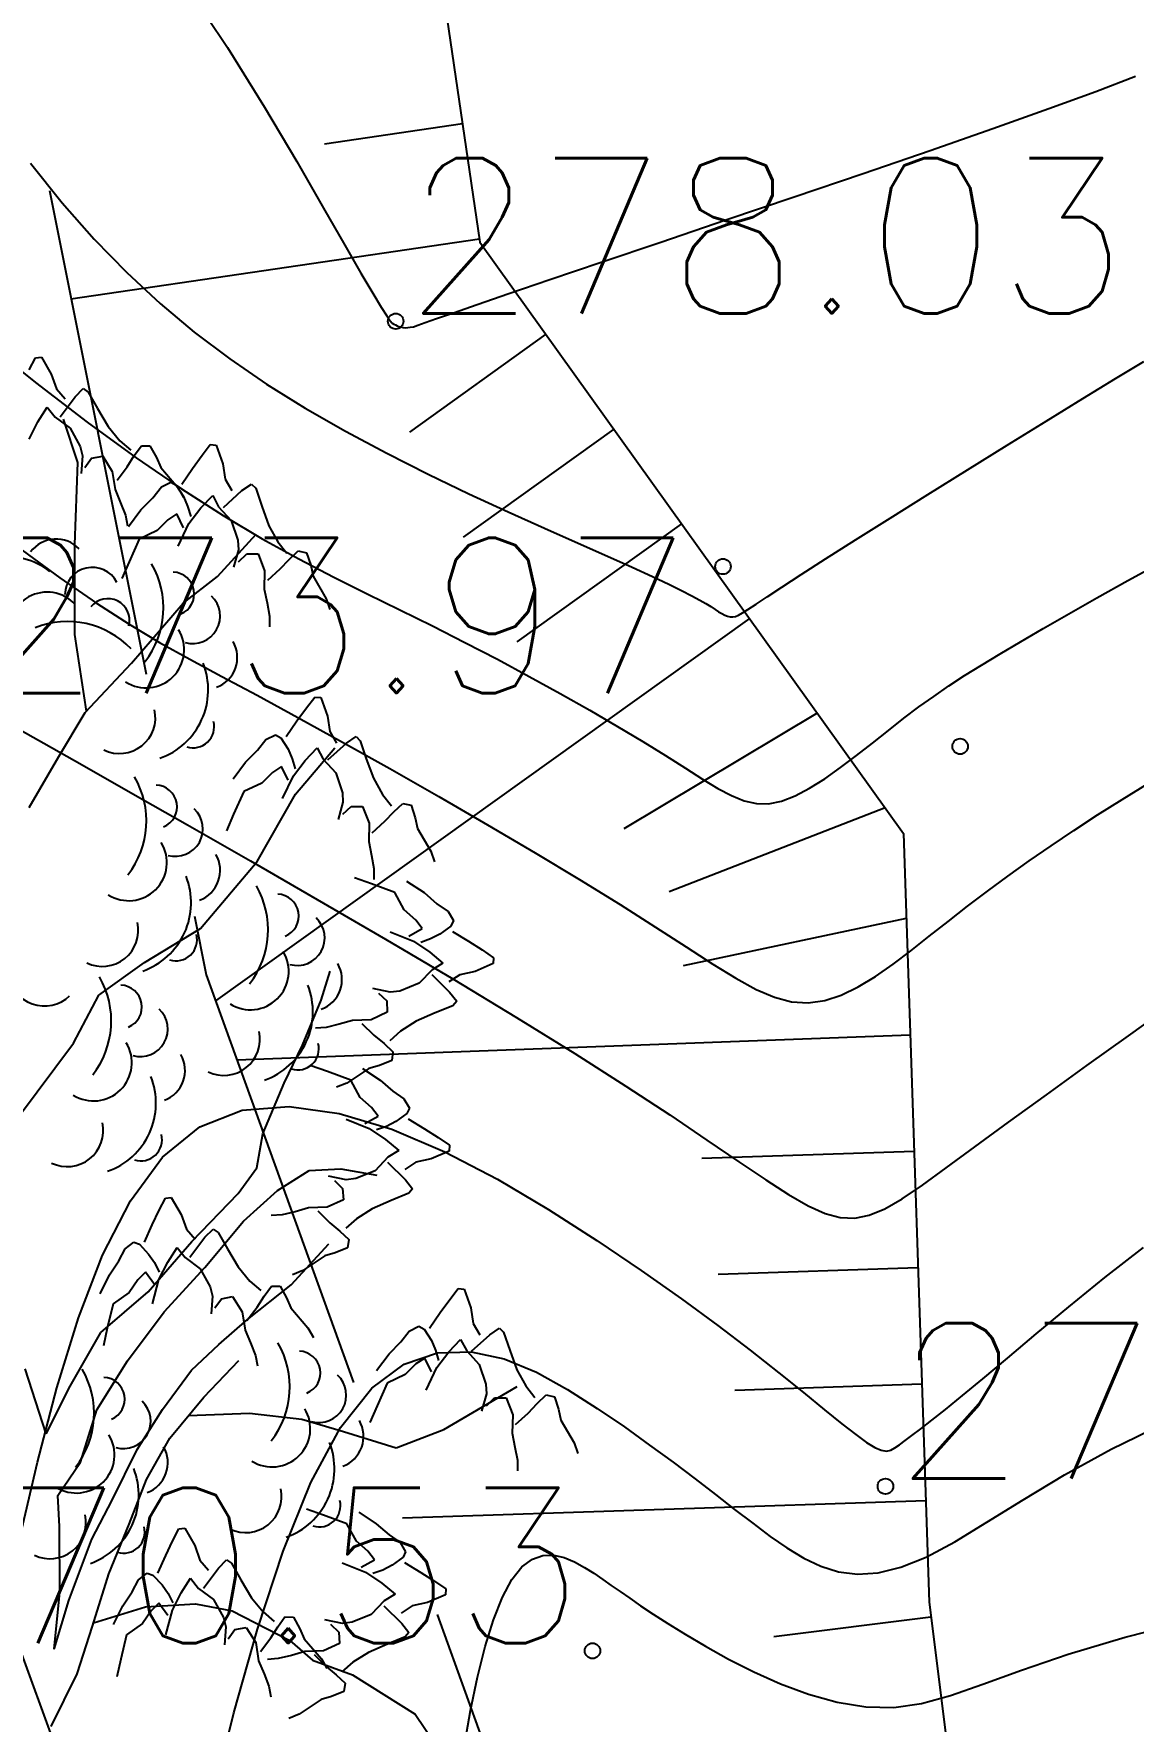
# Model space of a CAD drawing. Extents: x 524954 to 526204, y 9523489 to 9524010.
# Drawn here: x 526055 to 526062.08, y 9523761.1 to 9523771.97 of the extents above; entities that cross this region are included whole.
import ezdxf
from ezdxf.enums import TextEntityAlignment as Align

# ---------------------------------------------------------------- set-up
doc = ezdxf.new("R2010")
doc.units = 0
doc.header["$PDMODE"] = 33
doc.header["$PDSIZE"] = 0.1
doc.linetypes.add('ACAD_ISO12W100', pattern=[21, 12, -3, 0, -3, 0, -3])
doc.linetypes.add('CACHE2', pattern=[4.7625, 3.175, -1.5875])
for name, color, linetype in [('Arbre', 34, 'ACAD_ISO12W100'), ('Bas_Talus', 40, 'CACHE2'), ('CN_01_00', 3, 'Continuous'), ('CN_02_00', 4, 'Continuous'), ('CN_05_00', 6, 'Continuous'), ('Haut_Talus', 30, 'Continuous'), ('Talus', 2, 'Continuous'), ('TopoAlt', 3, 'Continuous'), ('TOPOJIS', 7, 'Continuous')]:
    doc.layers.add(name, color=color, linetype=linetype)
doc.styles.add('Simplex 1.0', font='Simplex.shx', dxfattribs={"width": 0.99, "height": 1})

# ---------------------------------------------------------------- blocks, each defined once
blk = doc.blocks.new('TCPOINT M')
at = {"color": 0}
blk.add_point((0, 0), dxfattribs=at)
at = {"layer": 'TopoAlt', "style": 'Simplex 1.0', "width": 0.99}
blk.add_attdef('ALT', (0.15, 0.15), '', height=1, dxfattribs=at)
blk = doc.blocks.new('v088')
at = {"linetype": 'Continuous'}
for p, q in [((-0.024, 12.318), (0.016, 12.396)), ((0.016, 12.396), (0.055, 12.4)), ((0.055, 12.4), (0.118, 12.291)), ((0.118, 12.291), (0.152, 12.195)), ((0.152, 12.195), (0.207, 12.131)), ((0.272, 12.144), (0.324, 12.197)), ((0.324, 12.197), (0.356, 12.175)), ((0.356, 12.175), (0.415, 12.069)), ((0.032, 11.984), (0.092, 12.078)), ((0.092, 12.078), (0.144, 12.013)), ((0.175, 12.015), (0.272, 12.144)), ((0.415, 12.069), (0.484, 11.953)), ((-0.025, 11.872), (0.032, 11.984)), ((0.144, 12.013), (0.24, 11.942)), ((0.29, 11.722), (0.197, 12)), ((0.484, 11.953), (0.56, 11.862)), ((0.24, 11.942), (0.305, 11.825)), ((0.56, 11.862), (0.63, 11.801)), ((0.305, 11.825), (0.32, 11.765)), ((0.32, 11.765), (0.311, 11.65)), ((0.334, 11.69), (0.378, 11.749)), ((0.378, 11.749), (0.45, 11.762)), ((0.45, 11.762), (0.511, 11.664)), ((0.608, 11.694), (0.653, 11.766)), ((0.653, 11.766), (0.699, 11.829)), ((0.699, 11.829), (0.754, 11.828)), ((0.754, 11.828), (0.796, 11.754)), ((0.796, 11.754), (0.824, 11.689)), ((1.027, 11.683), (1.089, 11.768)), ((1.089, 11.768), (1.142, 11.837)), ((1.142, 11.837), (1.181, 11.833)), ((1.181, 11.833), (1.223, 11.714)), ((0.27, 11.193), (0.29, 11.722)), ((0.511, 11.664), (0.53, 11.547)), ((0.542, 11.608), (0.608, 11.694)), ((0.824, 11.689), (0.934, 11.561)), ((0.958, 11.583), (1.027, 11.683)), ((1.223, 11.714), (1.239, 11.614)), ((0.53, 11.547), (0.565, 11.463)), ((0.773, 11.494), (0.827, 11.564)), ((0.827, 11.564), (0.889, 11.595)), ((0.889, 11.595), (0.923, 11.575)), ((0.923, 11.575), (0.969, 11.502)), ((0.934, 11.561), (0.97, 11.497)), ((1.227, 11.433), (1.346, 11.541)), ((1.239, 11.614), (1.281, 11.541)), ((1.346, 11.541), (1.408, 11.583)), ((1.408, 11.583), (1.435, 11.556)), ((1.435, 11.556), (1.473, 11.441)), ((0.565, 11.463), (0.596, 11.383)), ((0.615, 11.31), (0.696, 11.418)), ((0.696, 11.418), (0.773, 11.494)), ((0.969, 11.502), (0.996, 11.441)), ((0.996, 11.441), (1.016, 11.375)), ((1.004, 11.329), (1.081, 11.429)), ((1.081, 11.429), (1.158, 11.51)), ((1.158, 11.51), (1.196, 11.437)), ((1.196, 11.437), (1.277, 11.348)), ((1.473, 11.441), (1.519, 11.314)), ((0.596, 11.383), (0.609, 11.315)), ((0.869, 11.352), (0.8, 11.283)), ((0.927, 11.391), (0.869, 11.352)), ((0.969, 11.302), (0.927, 11.391)), ((0.935, 11.183), (1.004, 11.329)), ((1.277, 11.348), (1.319, 11.221)), ((1.519, 11.314), (1.577, 11.21)), ((0.269, 10.614), (0.27, 11.193)), ((0.685, 11.229), (0.619, 11.083)), ((0.8, 11.283), (0.685, 11.229)), ((1.188, 10.988), (1.437, 11.261)), ((1.319, 11.221), (1.323, 11.16)), ((1.577, 11.21), (1.635, 11.137)), ((0.619, 11.083), (0.573, 10.975)), ((1.323, 11.16), (1.292, 11.048)), ((1.323, 11.083), (1.377, 11.133)), ((1.377, 11.133), (1.45, 11.133)), ((1.45, 11.133), (1.492, 11.025)), ((1.592, 11.037), (1.65, 11.098)), ((1.65, 11.098), (1.708, 11.152)), ((1.708, 11.152), (1.762, 11.141)), ((1.762, 11.141), (1.789, 11.06)), ((0.968, 10.816), (1.188, 10.988)), ((1.492, 11.025), (1.489, 10.906)), ((1.512, 10.964), (1.592, 11.037)), ((1.789, 11.06), (1.804, 10.991)), ((1.804, 10.991), (1.889, 10.844)), ((1.489, 10.906), (1.508, 10.818)), ((0.634, 10.429), (0.968, 10.816)), ((1.508, 10.818), (1.523, 10.733)), ((1.889, 10.844), (1.912, 10.775)), ((1.523, 10.733), (1.523, 10.664)), ((0.345, 10.122), (0.269, 10.614)), ((0.336, 10.112), (0.634, 10.429)), ((1.762, 10.142), (1.816, 10.212)), ((1.816, 10.212), (1.854, 10.208)), ((0.168, 9.829), (0.336, 10.112)), ((1.7, 10.058), (1.762, 10.142)), ((1.854, 10.208), (1.896, 10.089)), ((1.631, 9.958), (1.7, 10.058)), ((1.896, 10.089), (1.912, 9.989)), ((1.446, 9.869), (1.5, 9.939)), ((1.5, 9.939), (1.562, 9.969)), ((1.562, 9.969), (1.596, 9.95)), ((1.596, 9.95), (1.643, 9.877)), ((1.9, 9.808), (2.019, 9.915)), ((1.912, 9.989), (1.954, 9.915)), ((2.019, 9.915), (2.081, 9.958)), ((2.081, 9.958), (2.108, 9.931)), ((2.108, 9.931), (2.146, 9.815)), ((-0.025, 9.501), (0.168, 9.829)), ((1.289, 9.685), (1.369, 9.792)), ((1.369, 9.792), (1.446, 9.869)), ((1.643, 9.877), (1.669, 9.815)), ((1.669, 9.815), (1.689, 9.75)), ((1.677, 9.704), (1.754, 9.804)), ((1.69, 9.587), (1.945, 9.885)), ((1.754, 9.804), (1.831, 9.885)), ((1.831, 9.885), (1.869, 9.812)), ((1.869, 9.812), (1.95, 9.723)), ((2.146, 9.815), (2.193, 9.689)), ((1.542, 9.727), (1.473, 9.658)), ((1.6, 9.765), (1.542, 9.727)), ((1.643, 9.677), (1.6, 9.765)), ((1.608, 9.558), (1.677, 9.704)), ((1.95, 9.723), (1.993, 9.596)), ((2.193, 9.689), (2.25, 9.585)), ((1.358, 9.604), (1.292, 9.458)), ((1.473, 9.658), (1.358, 9.604)), ((1.444, 9.153), (1.69, 9.587)), ((1.993, 9.596), (1.996, 9.535)), ((2.25, 9.585), (2.308, 9.512)), ((1.292, 9.458), (1.246, 9.35)), ((1.996, 9.535), (1.966, 9.423)), ((1.996, 9.458), (2.05, 9.508)), ((2.05, 9.508), (2.123, 9.508)), ((2.123, 9.508), (2.166, 9.4)), ((2.266, 9.412), (2.323, 9.473)), ((2.323, 9.473), (2.381, 9.527)), ((2.381, 9.527), (2.435, 9.515)), ((2.435, 9.515), (2.462, 9.435)), ((2.166, 9.4), (2.162, 9.281)), ((2.185, 9.338), (2.266, 9.412)), ((2.462, 9.435), (2.477, 9.365)), ((2.477, 9.365), (2.562, 9.219)), ((2.162, 9.281), (2.181, 9.192)), ((1.08, 8.722), (1.444, 9.153)), ((2.181, 9.192), (2.196, 9.108)), ((2.562, 9.219), (2.585, 9.15)), ((2.18, 9.009), (2.07, 9.048)), ((2.196, 9.108), (2.196, 9.038)), ((2.406, 9.027), (2.519, 8.953)), ((2.33, 8.953), (2.18, 9.009)), ((2.391, 8.841), (2.33, 8.953)), ((2.519, 8.953), (2.601, 8.881)), ((2.465, 8.776), (2.391, 8.841)), ((2.601, 8.881), (2.673, 8.832)), ((2.673, 8.832), (2.708, 8.773)), ((0.718, 8.503), (1.08, 8.722)), ((2.3, 8.701), (2.45, 8.641)), ((2.421, 8.673), (2.507, 8.721)), ((2.507, 8.721), (2.465, 8.776)), ((2.691, 8.737), (2.621, 8.686)), ((2.708, 8.773), (2.691, 8.737)), ((2.701, 8.703), (2.805, 8.64)), ((2.45, 8.641), (2.555, 8.57)), ((2.561, 8.655), (2.497, 8.632)), ((2.621, 8.686), (2.561, 8.655)), ((2.805, 8.64), (2.893, 8.584)), ((2.893, 8.584), (2.966, 8.534)), ((0.424, 8.292), (0.718, 8.503)), ((2.555, 8.57), (2.64, 8.498)), ((2.64, 8.498), (2.57, 8.455)), ((2.964, 8.496), (2.848, 8.446)), ((2.966, 8.534), (2.964, 8.496)), ((1.855, 8.26), (1.913, 8.447)), ((2.487, 8.369), (2.362, 8.319)), ((2.57, 8.455), (2.487, 8.369)), ((2.568, 8.425), (2.683, 8.312)), ((2.749, 8.424), (2.679, 8.378)), ((2.848, 8.446), (2.749, 8.424)), ((0.262, 7.984), (0.424, 8.292)), ((1.736, 7.971), (1.855, 8.26)), ((2.301, 8.311), (2.188, 8.335)), ((2.225, 8.306), (2.278, 8.256)), ((2.278, 8.256), (2.282, 8.183)), ((2.362, 8.319), (2.301, 8.311)), ((2.683, 8.312), (2.729, 8.254)), ((2.282, 8.183), (2.178, 8.134)), ((2.591, 8.179), (2.467, 8.125)), ((2.704, 8.225), (2.591, 8.179)), ((2.729, 8.254), (2.704, 8.225)), ((1.888, 8.085), (1.819, 8.08)), ((1.971, 8.105), (1.888, 8.085)), ((2.058, 8.13), (1.971, 8.105)), ((2.178, 8.134), (2.058, 8.13)), ((2.117, 8.111), (2.195, 8.035)), ((2.367, 8.061), (2.298, 7.999)), ((2.467, 8.125), (2.367, 8.061)), ((-0.093, 7.509), (0.262, 7.984)), ((1.617, 7.726), (1.736, 7.971)), ((2.195, 8.035), (2.261, 7.981)), ((2.261, 7.981), (2.318, 7.927)), ((1.896, 7.802), (1.786, 7.841)), ((2.231, 7.841), (2.163, 7.821)), ((2.31, 7.872), (2.231, 7.841)), ((2.318, 7.927), (2.31, 7.872)), ((1.481, 7.4), (1.617, 7.726)), ((2.046, 7.746), (1.896, 7.802)), ((2.022, 7.727), (1.955, 7.7)), ((2.163, 7.821), (2.022, 7.727)), ((2.107, 7.634), (2.046, 7.746)), ((2.123, 7.82), (2.235, 7.746)), ((2.235, 7.746), (2.317, 7.675)), ((2.181, 7.57), (2.107, 7.634)), ((2.317, 7.675), (2.389, 7.625)), ((2.389, 7.625), (2.424, 7.566)), ((2.137, 7.467), (2.223, 7.514)), ((2.223, 7.514), (2.181, 7.57)), ((2.407, 7.53), (2.337, 7.479)), ((2.424, 7.566), (2.407, 7.53)), ((2.417, 7.496), (2.521, 7.433)), ((1.442, 7.181), (1.481, 7.4)), ((2.016, 7.494), (2.166, 7.434)), ((2.166, 7.434), (2.271, 7.363)), ((2.277, 7.448), (2.213, 7.425)), ((2.337, 7.479), (2.277, 7.448)), ((2.521, 7.433), (2.609, 7.377)), ((2.271, 7.363), (2.357, 7.292)), ((2.357, 7.292), (2.286, 7.249)), ((2.68, 7.289), (2.564, 7.239)), ((2.609, 7.377), (2.682, 7.328)), ((2.682, 7.328), (2.68, 7.289)), ((1.321, 7.017), (1.442, 7.181)), ((1.778, 7.163), (1.983, 7.174)), ((1.983, 7.174), (2.214, 7.135)), ((2.286, 7.249), (2.203, 7.162)), ((2.284, 7.218), (2.399, 7.105)), ((2.465, 7.218), (2.395, 7.171)), ((2.564, 7.239), (2.465, 7.218)), ((1.575, 7.035), (1.778, 7.163)), ((2.018, 7.104), (1.904, 7.128)), ((1.941, 7.1), (1.994, 7.049)), ((2.079, 7.112), (2.018, 7.104)), ((2.203, 7.162), (2.079, 7.112)), ((2.399, 7.105), (2.445, 7.047)), ((0.813, 6.909), (0.853, 6.987)), ((0.853, 6.987), (0.891, 6.991)), ((0.891, 6.991), (0.955, 6.881)), ((1.023, 6.706), (1.321, 7.017)), ((1.356, 6.837), (1.575, 7.035)), ((1.999, 6.976), (1.894, 6.927)), ((1.994, 7.049), (1.999, 6.976)), ((2.307, 6.972), (2.184, 6.918)), ((2.42, 7.018), (2.307, 6.972)), ((2.445, 7.047), (2.42, 7.018)), ((0.768, 6.815), (0.813, 6.909)), ((0.955, 6.881), (0.989, 6.786)), ((1.604, 6.878), (1.535, 6.874)), ((1.688, 6.899), (1.604, 6.878)), ((1.775, 6.923), (1.688, 6.899)), ((1.894, 6.927), (1.775, 6.923)), ((1.834, 6.904), (1.912, 6.828)), ((2.084, 6.854), (2.014, 6.792)), ((2.184, 6.918), (2.084, 6.854)), ((0.719, 6.703), (0.768, 6.815)), ((0.989, 6.786), (1.044, 6.722)), ((1.107, 6.54), (1.356, 6.837)), ((1.108, 6.734), (1.161, 6.787)), ((1.161, 6.787), (1.192, 6.766)), ((1.192, 6.766), (1.252, 6.66)), ((1.912, 6.828), (1.977, 6.774)), ((1.977, 6.774), (2.034, 6.72)), ((0.554, 6.582), (0.594, 6.66)), ((0.594, 6.66), (0.649, 6.702)), ((0.649, 6.702), (0.686, 6.689)), ((0.686, 6.689), (0.745, 6.626)), ((0.743, 6.383), (1.023, 6.706)), ((0.868, 6.575), (0.929, 6.669)), ((0.929, 6.669), (0.98, 6.604)), ((1.011, 6.606), (1.108, 6.734)), ((1.252, 6.66), (1.321, 6.544)), ((1.663, 6.427), (1.906, 6.693)), ((1.947, 6.634), (1.879, 6.614)), ((2.026, 6.666), (1.947, 6.634)), ((2.034, 6.72), (2.026, 6.666)), ((0.493, 6.492), (0.554, 6.582)), ((0.745, 6.626), (0.783, 6.571)), ((0.783, 6.571), (0.814, 6.51)), ((0.811, 6.463), (0.868, 6.575)), ((0.846, 6.255), (1.107, 6.54)), ((0.98, 6.604), (1.076, 6.532)), ((1.076, 6.532), (1.141, 6.416)), ((1.321, 6.544), (1.397, 6.452)), ((1.738, 6.52), (1.671, 6.493)), ((1.879, 6.614), (1.738, 6.52)), ((0.433, 6.371), (0.493, 6.492)), ((0.675, 6.46), (0.62, 6.379)), ((0.724, 6.509), (0.675, 6.46)), ((0.782, 6.43), (0.724, 6.509)), ((0.771, 6.306), (0.811, 6.463)), ((1.141, 6.416), (1.157, 6.356)), ((1.381, 6.204), (1.663, 6.427)), ((1.397, 6.452), (1.467, 6.391)), ((1.489, 6.356), (1.536, 6.42)), ((1.536, 6.42), (1.591, 6.419)), ((1.591, 6.419), (1.633, 6.344)), ((0.438, 6.122), (0.743, 6.383)), ((0.516, 6.305), (0.479, 6.149)), ((0.62, 6.379), (0.516, 6.305)), ((1.157, 6.356), (1.147, 6.241)), ((1.171, 6.28), (1.215, 6.339)), ((1.215, 6.339), (1.286, 6.353)), ((1.286, 6.353), (1.348, 6.255)), ((1.444, 6.285), (1.489, 6.356)), ((1.633, 6.344), (1.661, 6.279)), ((2.623, 6.25), (2.685, 6.334)), ((2.685, 6.334), (2.739, 6.404)), ((2.739, 6.404), (2.777, 6.4)), ((2.777, 6.4), (2.82, 6.28)), ((0.61, 5.939), (0.846, 6.255)), ((1.198, 6.044), (1.381, 6.204)), ((1.348, 6.255), (1.367, 6.137)), ((1.378, 6.198), (1.444, 6.285)), ((1.661, 6.279), (1.771, 6.151)), ((2.554, 6.15), (2.623, 6.25)), ((2.82, 6.28), (2.835, 6.18)), ((0.24, 5.776), (0.438, 6.122)), ((0.479, 6.149), (0.454, 6.035)), ((1.367, 6.137), (1.402, 6.054)), ((1.771, 6.151), (1.807, 6.088)), ((2.37, 6.061), (2.423, 6.13)), ((2.423, 6.13), (2.485, 6.161)), ((2.485, 6.161), (2.52, 6.142)), ((2.52, 6.142), (2.566, 6.069)), ((2.823, 6), (2.943, 6.107)), ((2.835, 6.18), (2.877, 6.107)), ((2.943, 6.107), (3.004, 6.15)), ((3.004, 6.15), (3.031, 6.123)), ((3.031, 6.123), (3.07, 6.007)), ((1.021, 5.879), (1.198, 6.044)), ((1.402, 6.054), (1.433, 5.974)), ((2.212, 5.877), (2.293, 5.984)), ((2.293, 5.984), (2.37, 6.061)), ((2.566, 6.069), (2.593, 6.007)), ((2.593, 6.007), (2.612, 5.942)), ((2.6, 5.896), (2.677, 5.996)), ((2.677, 5.996), (2.754, 6.077)), ((2.754, 6.077), (2.793, 6.004)), ((2.793, 6.004), (2.873, 5.915)), ((3.07, 6.007), (3.116, 5.88)), ((0.085, 5.468), (-0.049, 5.888)), ((0.411, 5.624), (0.61, 5.939)), ((0.834, 5.626), (1.021, 5.879)), ((1.1, 5.706), (1.325, 5.941)), ((1.433, 5.974), (1.446, 5.906)), ((2.466, 5.919), (2.396, 5.85)), ((2.523, 5.957), (2.466, 5.919)), ((2.566, 5.869), (2.523, 5.957)), ((2.531, 5.75), (2.6, 5.896)), ((2.873, 5.915), (2.916, 5.788)), ((3.116, 5.88), (3.173, 5.777)), ((0.085, 5.468), (0.24, 5.776)), ((2.281, 5.796), (2.216, 5.65)), ((2.396, 5.85), (2.281, 5.796)), ((2.646, 5.496), (3.119, 5.774)), ((2.916, 5.788), (2.92, 5.727)), ((3.173, 5.777), (3.231, 5.703)), ((0.881, 5.441), (1.1, 5.706)), ((2.216, 5.65), (2.169, 5.542)), ((2.92, 5.727), (2.889, 5.615)), ((2.92, 5.65), (2.973, 5.7)), ((2.973, 5.7), (3.047, 5.7)), ((3.047, 5.7), (3.089, 5.592)), ((3.189, 5.603), (3.247, 5.665)), ((3.247, 5.665), (3.304, 5.719)), ((3.304, 5.719), (3.358, 5.707)), ((3.358, 5.707), (3.385, 5.627)), ((0.306, 5.286), (0.411, 5.624)), ((0.671, 5.368), (0.834, 5.626)), ((1.001, 5.586), (1.394, 5.601)), ((1.394, 5.601), (1.731, 5.564)), ((1.731, 5.564), (2, 5.483)), ((3.089, 5.592), (3.085, 5.473)), ((3.108, 5.53), (3.189, 5.603)), ((3.385, 5.627), (3.4, 5.557)), ((3.4, 5.557), (3.485, 5.411)), ((0.731, 5.176), (0.881, 5.441)), ((2, 5.483), (2.338, 5.378)), ((2.338, 5.378), (2.646, 5.496)), ((3.085, 5.473), (3.104, 5.384)), ((0.51, 5.041), (0.671, 5.368)), ((3.104, 5.384), (3.12, 5.3)), ((3.485, 5.411), (3.508, 5.342)), ((0.161, 5.071), (0.306, 5.286)), ((3.12, 5.3), (3.12, 5.23)), ((0.619, 4.888), (0.731, 5.176)), ((0.172, 4.872), (0.161, 5.071)), ((0.379, 4.79), (0.51, 5.041)), ((1.872, 4.946), (1.762, 4.985)), ((2.022, 4.89), (1.872, 4.946)), ((2.083, 4.778), (2.022, 4.89)), ((2.099, 4.964), (2.211, 4.89)), ((2.211, 4.89), (2.293, 4.818)), ((0.174, 4.45), (0.172, 4.872)), ((0.231, 4.395), (0.379, 4.79)), ((0.489, 4.568), (0.619, 4.888)), ((0.899, 4.779), (0.939, 4.857)), ((0.939, 4.857), (0.978, 4.861)), ((0.978, 4.861), (1.042, 4.751)), ((2.293, 4.818), (2.365, 4.769)), ((0.805, 4.573), (0.855, 4.685)), ((0.855, 4.685), (0.899, 4.779)), ((1.042, 4.751), (1.075, 4.656)), ((2.157, 4.714), (2.083, 4.778)), ((2.199, 4.658), (2.157, 4.714)), ((2.383, 4.674), (2.313, 4.623)), ((2.365, 4.769), (2.4, 4.71)), ((2.4, 4.71), (2.383, 4.674)), ((0.384, 4.23), (0.489, 4.568)), ((0.68, 4.53), (0.735, 4.572)), ((0.735, 4.572), (0.773, 4.559)), ((1.075, 4.656), (1.131, 4.592)), ((1.098, 4.476), (1.195, 4.604)), ((1.195, 4.604), (1.247, 4.657)), ((1.247, 4.657), (1.279, 4.636)), ((1.279, 4.636), (1.338, 4.53)), ((1.992, 4.638), (2.142, 4.578)), ((2.113, 4.611), (2.199, 4.658)), ((2.142, 4.578), (2.247, 4.507)), ((2.253, 4.592), (2.189, 4.569)), ((2.313, 4.623), (2.253, 4.592)), ((2.393, 4.64), (2.497, 4.577)), ((2.497, 4.577), (2.585, 4.521)), ((0.64, 4.452), (0.68, 4.53)), ((0.773, 4.559), (0.832, 4.496)), ((0.832, 4.496), (0.87, 4.441)), ((0.955, 4.445), (1.015, 4.539)), ((1.015, 4.539), (1.067, 4.474)), ((1.067, 4.474), (1.163, 4.402)), ((1.338, 4.53), (1.407, 4.414)), ((2.247, 4.507), (2.332, 4.436)), ((2.585, 4.521), (2.658, 4.472)), ((2.658, 4.472), (2.656, 4.433)), ((0.138, 4.082), (0.174, 4.45)), ((0.138, 4.082), (0.231, 4.395)), ((0.391, 4.253), (0.724, 4.355)), ((0.52, 4.241), (0.579, 4.362)), ((0.579, 4.362), (0.64, 4.452)), ((0.724, 4.355), (1.047, 4.375)), ((0.811, 4.379), (0.761, 4.33)), ((0.869, 4.3), (0.811, 4.379)), ((0.87, 4.441), (0.901, 4.38)), ((0.898, 4.333), (0.955, 4.445)), ((1.047, 4.375), (1.284, 4.33)), ((1.163, 4.402), (1.228, 4.286)), ((1.407, 4.414), (1.483, 4.322)), ((2.262, 4.393), (2.179, 4.306)), ((2.26, 4.362), (2.375, 4.249)), ((2.332, 4.436), (2.262, 4.393)), ((2.441, 4.361), (2.371, 4.315)), ((2.54, 4.383), (2.441, 4.361)), ((2.656, 4.433), (2.54, 4.383)), ((0.706, 4.249), (0.603, 4.175)), ((0.761, 4.33), (0.706, 4.249)), ((0.857, 4.176), (0.898, 4.333)), ((1.228, 4.286), (1.243, 4.226)), ((1.284, 4.33), (1.655, 4.138)), ((1.483, 4.322), (1.554, 4.261)), ((1.576, 4.226), (1.623, 4.29)), ((1.623, 4.29), (1.678, 4.289)), ((1.678, 4.289), (1.719, 4.214)), ((1.994, 4.248), (1.88, 4.272)), ((1.917, 4.244), (1.97, 4.193)), ((2.055, 4.256), (1.994, 4.248)), ((2.179, 4.306), (2.055, 4.256)), ((2.375, 4.249), (2.421, 4.191)), ((0.285, 3.923), (0.384, 4.23)), ((0.603, 4.175), (0.566, 4.019)), ((1.243, 4.226), (1.234, 4.11)), ((1.258, 4.15), (1.301, 4.209)), ((1.301, 4.209), (1.373, 4.223)), ((1.373, 4.223), (1.435, 4.125)), ((1.465, 4.068), (1.531, 4.155)), ((1.531, 4.155), (1.576, 4.226)), ((1.655, 4.138), (1.8, 4.011)), ((1.719, 4.214), (1.747, 4.149)), ((1.747, 4.149), (1.858, 4.021)), ((1.97, 4.193), (1.975, 4.12)), ((2.396, 4.162), (2.283, 4.116)), ((2.421, 4.191), (2.396, 4.162)), ((1.435, 4.125), (1.453, 4.007)), ((1.58, 4.022), (1.511, 4.017)), ((1.664, 4.043), (1.58, 4.022)), ((1.751, 4.067), (1.664, 4.043)), ((1.87, 4.071), (1.751, 4.067)), ((1.81, 4.048), (1.888, 3.972)), ((1.858, 4.021), (1.893, 3.958)), ((1.975, 4.12), (1.87, 4.071)), ((2.16, 4.062), (2.059, 3.998)), ((2.283, 4.116), (2.16, 4.062)), ((0.118, 3.584), (0.285, 3.923)), ((0.566, 4.019), (0.541, 3.904)), ((1.453, 4.007), (1.488, 3.924)), ((1.488, 3.924), (1.519, 3.844)), ((1.8, 4.011), (2.057, 3.917)), ((1.888, 3.972), (1.953, 3.918)), ((1.953, 3.918), (2.01, 3.864)), ((2.059, 3.998), (1.99, 3.936)), ((2.057, 3.917), (2.461, 3.664)), ((1.519, 3.844), (1.532, 3.776)), ((2.002, 3.81), (1.923, 3.778)), ((2.01, 3.864), (2.002, 3.81)), ((1.855, 3.758), (1.714, 3.664)), ((1.923, 3.778), (1.855, 3.758)), ((1.714, 3.664), (1.647, 3.637)), ((2.461, 3.664), (2.589, 3.474))]:
    blk.add_line(p, q, dxfattribs=at)
for centre, major_axis, start_param, end_param in [((0.15, 11.024), (0.145, 0.145), 6.263619, 7.998733), ((-0.176, 10.651), (0.33, 0.33), 0.12682, 1.733702), ((0.383, 10.87), (-0.125, 0.125), 4.396235, 7.060094), ((0.275, 10.786), (0.4, 0.4), 4.836335, 6.022049), ((0.899, 10.876), (0.099, 0.099), 4.31771, 7.031286), ((0.091, 10.641), (0.174, 0.174), 6.236163, 8.918901), ((0.483, 10.705), (-0.099, 0.099), 3.680741, 6.394318), ((1.029, 10.733), (-0.125, 0.125), 2.081137, 4.744996), ((0.223, 10.132), (-0.4, 0.4), 4.689978, 5.875693), ((0.728, 10.517), (-0.174, 0.174), 1.793126, 4.475865), ((1.111, 10.467), (-0.145, 0.145), 2.713295, 4.448408), ((0.662, 10.258), (-0.33, 0.33), 2.69514, 4.302022), ((0.557, 10.08), (0.164, 0.164), 3.478918, 5.717341), ((1.031, 10.021), (0.0964, 0.0964), 3.62262, 5.745019), ((0.165, 9.415), (0.4, 0.4), 4.836335, 6.022049), ((0.788, 9.505), (-0.099, 0.099), 2.746913, 5.46049), ((0.918, 9.363), (0.125, 0.125), 3.651933, 6.315792), ((0.617, 9.147), (-0.174, 0.174), 1.793126, 4.475865), ((1.001, 9.096), (-0.145, 0.145), 2.713295, 4.448408), ((0.552, 8.888), (-0.33, 0.33), 2.69514, 4.302022), ((0.949, 8.713), (-0.4, 0.4), 3.265538, 4.451253), ((1.572, 8.803), (0.099, 0.099), 4.31771, 7.031286), ((0.447, 8.71), (-0.164, 0.164), 1.908121, 4.146545), ((1.702, 8.661), (0.125, 0.125), 3.651933, 6.315792), ((0.921, 8.65), (0.0964, 0.0964), 3.62262, 5.745019), ((1.401, 8.445), (0.174, 0.174), 3.363922, 6.046661), ((1.785, 8.394), (-0.145, 0.145), 2.713295, 4.448408), ((0.074, 8.455), (0.164, 0.164), 2.463212, 4.701636), ((-0.061, 8.127), (-0.4, 0.4), 3.265538, 4.451253), ((0.562, 8.217), (0.099, 0.099), 4.31771, 7.031286), ((1.336, 8.186), (-0.33, 0.33), 2.69514, 4.302022), ((0.692, 8.074), (-0.125, 0.125), 2.081137, 4.744996), ((1.23, 8.008), (0.164, 0.164), 3.478918, 5.717341), ((0.391, 7.858), (0.174, 0.174), 3.363922, 6.046661), ((1.705, 7.948), (-0.0964, 0.0964), 2.051824, 4.174223), ((0.775, 7.808), (-0.145, 0.145), 2.713295, 4.448408), ((0.326, 7.599), (0.33, 0.33), 4.265936, 5.872819), ((0.221, 7.421), (0.164, 0.164), 3.478918, 5.717341), ((0.695, 7.362), (-0.0964, 0.0964), 2.051824, 4.174223), ((1.088, 5.771), (-0.4, 0.4), 3.265538, 4.451253), ((1.711, 5.861), (0.099, 0.099), 4.31771, 7.031286), ((-0.172, 5.602), (0.4, 0.4), 4.836335, 6.022049), ((0.452, 5.692), (0.099, 0.099), 4.31771, 7.031286), ((1.841, 5.718), (-0.125, 0.125), 2.081137, 4.744996), ((0.582, 5.55), (0.125, 0.125), 3.651933, 6.315792), ((1.54, 5.502), (0.174, 0.174), 3.363922, 6.046661), ((1.924, 5.452), (-0.145, 0.145), 2.713295, 4.448408), ((0.28, 5.334), (0.174, 0.174), 3.363922, 6.046661), ((0.664, 5.283), (-0.145, 0.145), 2.713295, 4.448408), ((1.475, 5.243), (0.33, 0.33), 4.265936, 5.872819), ((0.215, 5.075), (-0.33, 0.33), 2.69514, 4.302022), ((1.37, 5.065), (-0.164, 0.164), 1.908121, 4.146545), ((1.844, 5.006), (-0.0964, 0.0964), 2.051824, 4.174223), ((0.11, 4.897), (-0.164, 0.164), 1.908121, 4.146545), ((0.584, 4.837), (0.0964, 0.0964), 3.62262, 5.745019)]:
    blk.add_ellipse(centre, major_axis=major_axis, ratio=1, start_param=start_param, end_param=end_param, dxfattribs=at)

msp = doc.modelspace()

# ---------------------------------------------------------------- linework, layer by layer
at = {"layer": 'Bas_Talus', "flags": 128}
for points in [[(526014.289, 9523817.598), (526018.793, 9523810.412), (526022.725, 9523805.249), (526025.26, 9523803.699), (526028.935, 9523802.665), (526035.981, 9523799.762), (526038.258, 9523799.296), (526042.918, 9523796.703), (526044.316, 9523795.722), (526047.683, 9523792.872), (526048.148, 9523791.838), (526051.101, 9523788.108), (526052.241, 9523783.292), (526052.81, 9523780.709), (526053.796, 9523775.573), (526054.871, 9523772.115), (526056.113, 9523765.907), (526057.933, 9523760.868), (526060.417, 9523751.763)], [(526058.834, 9523750.859), (526054.874, 9523761.678), (526052.719, 9523767.792), (526050.448, 9523772.385), (526051.028, 9523778.338), (526050.271, 9523783.977), (526048.171, 9523789.181), (526042.349, 9523792.03), (526038.681, 9523792.437), (526032.568, 9523795.169), (526027.379, 9523800.009), (526021.266, 9523805.765), (526019.627, 9523807.764), (526012.873, 9523815.903)]]:
    msp.add_lwpolyline(points, dxfattribs=at)
at = {"layer": 'CN_01_00', "flags": 128}
for points, elevation in [([(526054.981, 9523771.132), (526055.185, 9523770.877), (526055.392, 9523770.644), (526055.601, 9523770.429), (526055.816, 9523770.23), (526056.036, 9523770.045), (526056.265, 9523769.873), (526056.502, 9523769.71), (526056.75, 9523769.556), (526057.009, 9523769.407), (526057.275, 9523769.265), (526057.541, 9523769.131), (526057.803, 9523769.005), (526058.056, 9523768.888), (526058.292, 9523768.782), (526058.508, 9523768.686), (526058.697, 9523768.602), (526058.856, 9523768.531), (526058.986, 9523768.471), (526059.091, 9523768.422), (526059.174, 9523768.381), (526059.239, 9523768.347), (526059.29, 9523768.32), (526059.33, 9523768.297), (526059.361, 9523768.278), (526059.389, 9523768.26), (526059.412, 9523768.245), (526059.433, 9523768.233), (526059.452, 9523768.223), (526059.469, 9523768.216), (526059.486, 9523768.212), (526059.503, 9523768.212), (526059.52, 9523768.215), (526059.54, 9523768.223), (526059.565, 9523768.237), (526059.601, 9523768.259), (526059.653, 9523768.293), (526059.724, 9523768.34), (526059.819, 9523768.403), (526059.943, 9523768.484), (526060.101, 9523768.585), (526060.294, 9523768.708), (526060.517, 9523768.848), (526060.76, 9523768.999), (526061.014, 9523769.158), (526061.27, 9523769.317), (526061.521, 9523769.472), (526061.756, 9523769.617), (526061.967, 9523769.746), (526062.149, 9523769.856)], 277), ([(526054.911, 9523762.274), (526055.027, 9523762.771), (526055.151, 9523763.25), (526055.29, 9523763.699), (526055.446, 9523764.104), (526055.625, 9523764.453), (526055.832, 9523764.733), (526056.071, 9523764.93), (526056.344, 9523765.037), (526056.647, 9523765.061), (526056.97, 9523765.015), (526057.307, 9523764.914), (526057.649, 9523764.768), (526057.988, 9523764.592), (526058.317, 9523764.398), (526058.627, 9523764.198), (526058.913, 9523764.005), (526059.172, 9523763.822), (526059.406, 9523763.65), (526059.615, 9523763.491), (526059.799, 9523763.346), (526059.959, 9523763.218), (526060.094, 9523763.108), (526060.206, 9523763.018), (526060.295, 9523762.949), (526060.364, 9523762.898), (526060.418, 9523762.865), (526060.459, 9523762.847), (526060.492, 9523762.842), (526060.52, 9523762.848), (526060.547, 9523762.862), (526060.576, 9523762.883), (526060.612, 9523762.909), (526060.656, 9523762.942), (526060.713, 9523762.985), (526060.784, 9523763.04), (526060.873, 9523763.11), (526060.982, 9523763.199), (526061.114, 9523763.307), (526061.271, 9523763.439), (526061.456, 9523763.596), (526061.666, 9523763.771), (526061.898, 9523763.959), (526062.147, 9523764.153)], 273), ([(526057.774, 9523760.939), (526057.815, 9523761.171), (526057.86, 9523761.387), (526057.91, 9523761.583), (526057.963, 9523761.756), (526058.02, 9523761.901), (526058.081, 9523762.015), (526058.146, 9523762.096), (526058.213, 9523762.146), (526058.281, 9523762.169), (526058.35, 9523762.171), (526058.418, 9523762.156), (526058.485, 9523762.129), (526058.549, 9523762.093), (526058.609, 9523762.055), (526058.666, 9523762.016), (526058.721, 9523761.977), (526058.778, 9523761.937), (526058.84, 9523761.894), (526058.909, 9523761.846), (526058.99, 9523761.793), (526059.085, 9523761.732), (526059.197, 9523761.663), (526059.328, 9523761.585), (526059.476, 9523761.503), (526059.639, 9523761.42), (526059.811, 9523761.343), (526059.991, 9523761.277), (526060.175, 9523761.226), (526060.359, 9523761.196), (526060.54, 9523761.192), (526060.718, 9523761.217), (526060.905, 9523761.268), (526061.114, 9523761.341), (526061.362, 9523761.432), (526061.662, 9523761.534), (526062.029, 9523761.644), (526062.477, 9523761.758)], 271)]:
    msp.add_lwpolyline(points, dxfattribs=dict(at, elevation=elevation))
at = {"layer": 'CN_02_00', "flags": 128}
for points, elevation in [([(526055.979, 9523772.282), (526056.249, 9523771.878), (526056.488, 9523771.493), (526056.696, 9523771.143), (526056.868, 9523770.843), (526057.005, 9523770.605), (526057.109, 9523770.425), (526057.186, 9523770.295), (526057.24, 9523770.205), (526057.275, 9523770.149), (526057.298, 9523770.118), (526057.311, 9523770.103), (526057.321, 9523770.096), (526057.331, 9523770.091), (526057.342, 9523770.086), (526057.354, 9523770.082), (526057.366, 9523770.078), (526057.38, 9523770.075), (526057.395, 9523770.073), (526057.411, 9523770.074), (526057.427, 9523770.076), (526057.447, 9523770.08), (526057.476, 9523770.089), (526057.522, 9523770.106), (526057.596, 9523770.132), (526057.705, 9523770.17), (526057.857, 9523770.223), (526058.061, 9523770.294), (526058.326, 9523770.384), (526058.656, 9523770.496), (526059.039, 9523770.625), (526059.458, 9523770.767), (526059.898, 9523770.915), (526060.342, 9523771.066), (526060.774, 9523771.215), (526061.178, 9523771.356), (526061.537, 9523771.484), (526061.841, 9523771.595), (526062.095, 9523771.693)], 278), ([(526054.671, 9523769.995), (526055.013, 9523769.721), (526055.346, 9523769.465), (526055.661, 9523769.236), (526055.953, 9523769.036), (526056.222, 9523768.864), (526056.474, 9523768.715), (526056.71, 9523768.585), (526056.934, 9523768.468), (526057.15, 9523768.36), (526057.36, 9523768.257), (526057.569, 9523768.154), (526057.779, 9523768.048), (526057.988, 9523767.939), (526058.193, 9523767.828), (526058.392, 9523767.718), (526058.582, 9523767.611), (526058.76, 9523767.507), (526058.924, 9523767.409), (526059.07, 9523767.319), (526059.198, 9523767.238), (526059.309, 9523767.167), (526059.407, 9523767.108), (526059.495, 9523767.061), (526059.576, 9523767.028), (526059.655, 9523767.011), (526059.733, 9523767.009), (526059.816, 9523767.025), (526059.904, 9523767.059), (526059.998, 9523767.109), (526060.096, 9523767.17), (526060.197, 9523767.242), (526060.3, 9523767.319), (526060.403, 9523767.4), (526060.505, 9523767.481), (526060.605, 9523767.559), (526060.701, 9523767.632), (526060.797, 9523767.7), (526060.894, 9523767.767), (526060.996, 9523767.834), (526061.105, 9523767.902), (526061.224, 9523767.974), (526061.355, 9523768.052), (526061.502, 9523768.137), (526061.666, 9523768.232), (526061.848, 9523768.335), (526062.047, 9523768.446), (526062.263, 9523768.564)], 276), ([(526054.88, 9523767.504), (526055.067, 9523767.399), (526055.314, 9523767.259), (526055.626, 9523767.082), (526055.993, 9523766.873), (526056.398, 9523766.641), (526056.828, 9523766.393), (526057.267, 9523766.137), (526057.7, 9523765.882), (526058.111, 9523765.634), (526058.487, 9523765.402), (526058.815, 9523765.192), (526059.097, 9523765.006), (526059.337, 9523764.843), (526059.542, 9523764.704), (526059.715, 9523764.587), (526059.862, 9523764.493), (526059.988, 9523764.421), (526060.097, 9523764.372), (526060.195, 9523764.346), (526060.288, 9523764.342), (526060.382, 9523764.36), (526060.482, 9523764.401), (526060.594, 9523764.466), (526060.724, 9523764.554), (526060.878, 9523764.666), (526061.061, 9523764.801), (526061.279, 9523764.96), (526061.522, 9523765.136), (526061.783, 9523765.323), (526062.051, 9523765.515), (526062.318, 9523765.705)], 274), ([(526056.154, 9523760.605), (526056.291, 9523761.157), (526056.443, 9523761.696), (526056.609, 9523762.198), (526056.787, 9523762.639), (526056.978, 9523762.994), (526057.179, 9523763.246), (526057.388, 9523763.401), (526057.602, 9523763.475), (526057.818, 9523763.481), (526058.031, 9523763.435), (526058.24, 9523763.349), (526058.44, 9523763.238), (526058.63, 9523763.117), (526058.805, 9523762.997), (526058.968, 9523762.881), (526059.119, 9523762.77), (526059.26, 9523762.663), (526059.391, 9523762.562), (526059.515, 9523762.466), (526059.632, 9523762.377), (526059.744, 9523762.293), (526059.852, 9523762.218), (526059.96, 9523762.152), (526060.07, 9523762.1), (526060.184, 9523762.064), (526060.306, 9523762.049), (526060.439, 9523762.058), (526060.586, 9523762.094), (526060.749, 9523762.16), (526060.932, 9523762.258), (526061.138, 9523762.384), (526061.372, 9523762.529), (526061.638, 9523762.688), (526061.939, 9523762.854), (526062.279, 9523763.02)], 272)]:
    msp.add_lwpolyline(points, dxfattribs=dict(at, elevation=elevation))
at = {"layer": 'CN_05_00', "elevation": 275, "flags": 128}
msp.add_lwpolyline([(526054.896, 9523768.665), (526055.17, 9523768.463), (526055.406, 9523768.3), (526055.616, 9523768.165), (526055.812, 9523768.048), (526056.007, 9523767.939), (526056.213, 9523767.829), (526056.442, 9523767.707), (526056.703, 9523767.565), (526056.99, 9523767.406), (526057.296, 9523767.235), (526057.61, 9523767.056), (526057.924, 9523766.874), (526058.23, 9523766.694), (526058.517, 9523766.522), (526058.779, 9523766.36), (526059.006, 9523766.215), (526059.203, 9523766.087), (526059.374, 9523765.977), (526059.522, 9523765.886), (526059.653, 9523765.814), (526059.772, 9523765.764), (526059.882, 9523765.734), (526059.988, 9523765.727), (526060.095, 9523765.742), (526060.202, 9523765.777), (526060.311, 9523765.83), (526060.422, 9523765.897), (526060.535, 9523765.976), (526060.65, 9523766.063), (526060.768, 9523766.156), (526060.89, 9523766.252), (526061.014, 9523766.349), (526061.143, 9523766.446), (526061.275, 9523766.543), (526061.412, 9523766.641), (526061.553, 9523766.739), (526061.7, 9523766.837), (526061.852, 9523766.937), (526062.01, 9523767.037), (526062.173, 9523767.137)], dxfattribs=at)
at = {"layer": 'Haut_Talus', "flags": 128}
msp.add_lwpolyline([(526013.158, 9523827.175), (526016.477, 9523820.983), (526018.98, 9523813.589), (526022.318, 9523809.944), (526024.513, 9523806.068), (526032.544, 9523802.84), (526038.814, 9523801.855), (526041.913, 9523800.617), (526047.239, 9523796.072), (526052.251, 9523790.862), (526054.15, 9523787.729), (526056.467, 9523780.209), (526057.875, 9523770.625), (526060.602, 9523766.817), (526060.767, 9523761.87), (526061.346, 9523757.241), (526062.667, 9523753.861)], dxfattribs=at)
at = {"layer": 'Talus'}
for p, q in [((526057.763, 9523771.386), (526056.874, 9523771.255)), ((526057.872, 9523770.644), (526055.242, 9523770.257)), ((526058.3, 9523770.031), (526057.422, 9523769.401)), ((526058.737, 9523769.421), (526057.767, 9523768.726)), ((526059.174, 9523768.811), (526058.112, 9523768.051)), ((526059.611, 9523768.201), (526056.173, 9523765.74)), ((526060.047, 9523767.591), (526058.802, 9523766.847)), ((526060.484, 9523766.982), (526059.093, 9523766.441)), ((526060.62, 9523766.27), (526059.184, 9523765.966)), ((526060.645, 9523765.52), (526056.311, 9523765.359)), ((526060.67, 9523764.771), (526059.304, 9523764.725)), ((526060.695, 9523764.021), (526059.41, 9523763.978)), ((526060.72, 9523763.272), (526059.516, 9523763.231)), ((526060.746, 9523762.522), (526057.376, 9523762.41)), ((526060.779, 9523761.773), (526059.767, 9523761.647))]:
    msp.add_line(p, q, dxfattribs=at)

# ---------------------------------------------------------------- block references
at = {"layer": 'Arbre'}
msp.add_blockref('v088', (526054.997, 9523757.484), dxfattribs=at)
at = {"layer": 'TOPOJIS'}
ref = msp.add_blockref('TCPOINT M', (526057.333, 9523770.115, 278.03), dxfattribs=at)
ref.add_attrib('ALT', '278.03', (526057.383, 9523770.165, 278.03), dxfattribs={"layer": 'TopoAlt', "height": 1, "style": 'Simplex 1.0', "width": 0.99})
ref = msp.add_blockref('TCPOINT M', (526054.53, 9523767.671, 273.97), dxfattribs=at)
ref.add_attrib('ALT', '273.97', (526054.58, 9523767.721, 273.97), dxfattribs={"layer": 'TopoAlt', "height": 1, "style": 'Simplex 1.0', "width": 0.99})
for p in [(526059.44, 9523768.536, 277.27), (526060.967, 9523767.378, 275.66)]:
    msp.add_blockref('TCPOINT M', p, dxfattribs=at)
ref = msp.add_blockref('TCPOINT M', (526060.486, 9523762.615, 272.87), dxfattribs=at)
ref.add_attrib('ALT', '272.87', (526060.536, 9523762.665, 272.87), dxfattribs={"layer": 'TopoAlt', "height": 1, "style": 'Simplex 1.0', "width": 0.99})
ref = msp.add_blockref('TCPOINT M', (526058.6, 9523761.556, 270.53), dxfattribs=at)
ref.add_attrib('ALT', '270.53', dxfattribs={"layer": 'TopoAlt', "height": 1, "style": 'Simplex 1.0', "width": 0.99}).set_placement((526058.55, 9523761.606, 270.53), align=Align.RIGHT)

doc.saveas('drawing.dxf')
